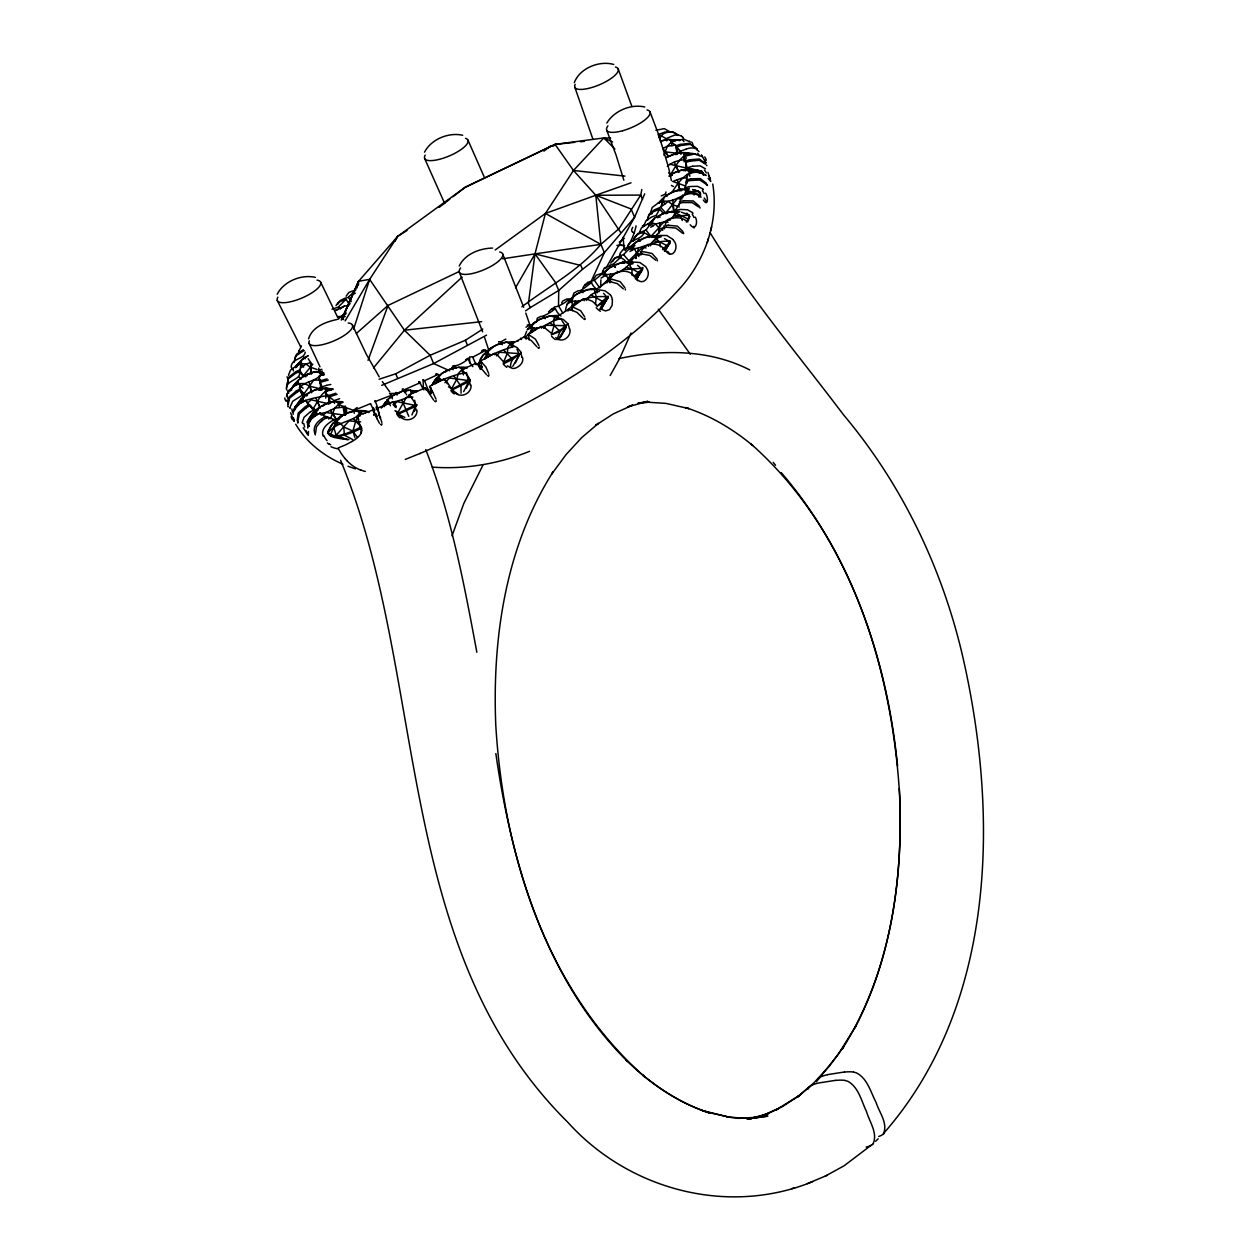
<?xml version="1.0" encoding="UTF-8"?>
<svg xmlns="http://www.w3.org/2000/svg" width="1260" height="1260" viewBox="0 0 1260 1260"><rect width="100%" height="100%" fill="white"/><g stroke="black" fill="none" stroke-linecap="round" stroke-linejoin="round"><path stroke-width="1.5" d="M307.33 423.99L309.236 426.337L307.188 422.037C313.094 408.587 328.12 399.546 342.799 401.893M647.845 219.917L648.553 215.665L653.216 211.885A32.902 28.933 22.1 0 1 654.192 211.381L659.705 209.066L663.532 213.633M650.585 212.641L652.207 207.443L657.877 203.269M689.267 216.389L686.401 222.012L688.433 220.201L689.141 215.334C677.88 215.365 665.406 217.649 658.885 227.871L658.822 233.195L659.846 222.941M293.17 414.335L293.186 413.784A10.426 6.599 -66.7 0 1 293.092 413.264L293.517 411.422M307.409 403.216L311.173 399.845L328.671 403.783L328.734 395.262C317.111 397.672 303.455 398.554 294.761 407.437L294.194 410.335M286.461 396.632L288.193 391.072L293.816 386.411A43.502 42.304 7.9 0 1 295.155 385.639L299.281 383.639A13.498 12.537 12.5 0 0 300.384 385.402L301.156 386.426A12.899 12.49 -35 0 0 301.691 386.977M465.57 359.73C475.146 353.666 460.12 366.849 453.868 365.683M558.495 305.834L558.747 290.43L555.235 282.13L534.996 253.874L545.423 213.444L573.473 170.462L603.823 137.939L610.627 138.033M572.623 297.517L572.607 299.344M665.044 250.803L669.895 242.613L669.8 240.629M471.067 385.072C471.807 393.529 460.877 398.554 454.86 392.647M294.683 359.856L296.62 354.139L303.282 349.697M557.676 317.284L557.739 315.599C546.021 315.126 534.256 320.308 527.2 329.773L531.326 327.6C542.462 330.766 550.352 319.536 560.873 318.969M416.981 410.146C417.627 418.792 406.287 422.919 400.585 416.981M632.977 241.306C633.985 233.368 646.049 229.1 649.42 237.541M344.011 439.267C339.444 438.039 324.529 437.881 328.954 429.282L329.474 430.51L328.498 430.526M319.315 372.188A13.797 12.679 16.8 0 0 318.827 370.125L318.796 368.109M704.923 174.982C699.552 170.116 683.77 171.943 687.031 179.849A65.331 61.504 11.8 0 1 690.889 178.81M703.19 174.935L701.663 171.25C690.889 167.548 678.305 168.809 669.28 176.022M289.879 391.325L293.202 386.253L298.006 383.575L298.415 380M302.258 422.399L304.07 417.265L309.55 412.477A43.864 39.154 -34.9 0 1 310.558 411.768M299.25 387.781C304.967 381.339 314.543 381.733 320.386 375.338L320.56 371.936L322.497 371.133M703.017 172.683L703.568 174.006L701.663 171.25L690.795 168.998L688.858 169.801L689.787 176.29M647.231 219.87L649.388 213.932L654.097 210.073A32.965 29.846 30.8 0 1 655.074 209.57L660.602 207.239L663.248 200.986A13.718 11.891 32.7 0 0 664.288 202.813L665.091 203.836M620.109 255.15L620.219 254.173M298.841 351.193L301.392 345.933M599.508 286.745L600.548 286.76L600.957 279.846M289.832 407.594L292.73 401.294L302.51 395.01A13.498 12.773 -39.2 0 0 303.581 396.774L304.211 397.546M357.115 287.831L357.226 286.76M358.375 285.043L358.612 281.264L397.672 236.392L465.145 187.283L555.062 144.38L603.823 137.939L612.565 141.97M572.654 296.856L573.851 293.123L577.6 291.013A41.737 26.318 54.7 0 1 578.592 290.808L581.569 290.194L591.57 282.492L584.955 284.492L582.86 287.989M296.62 392.459L289.517 398.207L288.005 405.421M602.469 272.743L602.674 271.089M479.209 365.983L478.611 363.069L479.209 365.983L486.502 374.598M308.322 426.62L308.59 424.762M624.062 248.441L623.086 237.368M627.275 248.047C628.157 238.534 641.734 240.865 644.395 232.029M369.274 411.799C352.879 407.09 333.223 416.162 327.994 432.841C334.073 439.346 345.634 433.534 352.753 431.015C355.966 422.887 355.241 414.178 365.101 413.012M286.303 388.726C286.099 379.685 302.558 379.654 299.077 371.731A65.331 60.464 7.6 0 0 295.454 373.322M634.237 240.014L634.426 238.644M637.513 265.293L642.537 269.561L636.631 279.121L642.868 267.435M698.89 197.19L700.324 193.489L697.221 190.717M328.702 434.495L328.183 431.55M291.202 366.88C291.485 358.171 303.912 359.714 305.282 352.186M684.18 161.894L684.085 158.524A13.498 12.773 -40.6 0 0 683.566 156.508L694.543 154.004L701.489 156.366M699.536 196.088L700.402 196.103L700.402 193.394L698.276 191.142M659.201 236.612C648.396 234.643 637.434 239.762 629.89 247.275L631.827 246.44L634.41 248.677L636.615 253.071L635.906 258.536L638.489 247.952C648.538 244.629 658.303 240.455 669.375 241.384L669.627 240.786M641.844 189.457L640.741 195.079L619.054 228.643L600.878 244.361L534.996 253.874L528.428 303.377L530.24 307.645L525.546 310.889M595.429 304.18L596.389 297.108L594.216 289.359L595.838 288.666C585.947 289.028 575.395 292.698 569.378 300.904M639.639 231.903L641.371 228.013L646.207 224.847A41.753 34.382 34.2 0 1 647.404 224.28M644.065 225.241L645.986 220.799L651.136 217.334A42.115 37.107 38.6 0 1 652.129 216.862L656.24 215.35L659.705 209.066M593.617 279.058L596.279 275.2L603.272 272.916L594.342 280.271L587.459 282.461L585.365 285.437M548.51 311.882L551.439 309.062A32.965 16.254 53.4 0 1 552.022 308.889C561.11 306.054 544.226 316.906 541.249 316.37A42.793 21.404 58.8 0 0 540.461 316.559L537.264 318.213L536.587 321.883M305.66 376.819A11.765 11.482 54.9 0 1 299.896 369.873L301.171 363.778L297.108 365.542A43.029 40.572 29.6 0 0 295.769 366.203L290.556 370.093L288.603 374.771A10.253 7.922 -45.3 0 0 288.493 375.307M689.567 217.098L686.905 213.066M408.728 390.222C400.207 390.505 392.915 395.278 386.647 400.397L393.151 395.215L397.703 393.214M307.928 425.297L308.196 420.478L313.063 412.666L319.457 407.216L328.34 402.901L334.561 401.782M419.769 453.584L420.257 453.38C515.529 412.461 612.281 364.345 682.243 285.768C705.805 258.064 718.798 220.358 712.735 184.054M662.02 204.53L664.225 196.97L671.753 192.197L680.92 189.299L689.299 188.858L686.338 189.977L680.92 189.299C672.446 191.835 664.02 195.457 658.681 202.939L662.744 200.828C676.21 203.679 685.755 189.331 699.583 191.788L700.544 194.04M360.832 433.141L361.856 428.132C352.17 432.542 341.917 437.456 331.018 436.212L330.498 434.983L335.9 421.864L338.688 417.643L346.909 413.012L352.249 411.815M660.634 141.781C657.043 132.536 673.06 128.851 678.274 135.387M662.76 249.133L667.784 244.613L669.375 241.384L664.445 238.628M350.5 300.163L350.375 301.502M414.272 411.532L415.359 406.555L414.713 400.27M522.506 357.399C525.577 367.007 504.047 375.559 512.552 359.415L503.716 349.949M346.154 296.21L348.925 292.383L356.013 289.753M565.425 311.252C566.039 302.274 573.363 294.415 581.852 292.068M610.738 263.167C615.069 255.15 621.904 255.827 626.755 262.789M665.957 191.977L665.453 194.087A13.86 12.994 4.8 0 0 666.493 195.883L666.981 196.481M685.566 190.921L685.424 189.709A13.466 12.002 26.5 0 0 685.015 187.992L686.779 181.471M634.473 238.392L637.717 233.604L646.018 229.997L651.231 223.02L647.435 224.343M625.37 289.973L625.275 288.886M816.37 1081.773L838.152 1054.573L856.044 1025.75L854.926 1027.861C893.183 954.718 903.483 870.077 899.293 788.539M561.645 302.967L562.905 300.888L565.929 299.502A42.115 23.152 50.2 0 1 566.653 299.376M329.679 403.704L329.395 396.743L337.097 394.301M337.853 304.18L339.901 300.793L344.452 298.415A63.85 47.644 47.7 0 1 348.059 297.502L354.643 291.202M308.574 338.893C312.102 326.923 325.82 321.836 336.955 319.52M574.292 82.672C579.647 68.182 599.303 60.291 613.699 64.449M430.794 389.23L431.959 391.97L430.353 389.072L431.235 391.167M612.628 261.529L615.006 257.859L623.527 254.567L630.898 247.18L627.26 248.173M336.026 305.597L337.932 302.699L342.232 300.557M328.608 403.798C332.782 397.877 320.45 391.104 329.726 390.411M707.317 242.503L708.403 238.581M710.498 230.958L711.632 226.926M277.184 294.257C283.815 281.264 301.345 274.144 315.378 277.357M424.526 152.177C431.156 139.183 448.67 132.064 462.703 135.261M459.223 265.986C464.972 253.937 479.855 248.33 492.55 248.078M330.372 418.635L334.845 408.177L339.208 403.594L342.657 402.538M353.556 329.332L369.637 279.373L397.672 236.392L406.996 230.501M585.002 319.237L585.002 318.245M295.281 408.665L294.761 407.437L298.573 403.106L299.092 404.334L294.241 409.61M650.522 245.826L651.452 242.944L655.909 238.361L661.153 236.785M320.26 389.907L320.827 387.23A13.576 12.584 11.1 0 0 320.197 382.315L328.246 380.111M514.096 346.531C503.795 349.335 493.384 353.304 484.376 359.132L489.053 349.146L497.212 344.5L506.095 342.137L514.363 342.074L510.473 343.429L506.095 342.137L504.268 342.909M368.046 360.313L388.033 305.455L458.561 271.814M556.983 339.743L559.976 331.522L565.976 326.907L566.622 324.812L561.283 329.395L551.392 334.688L554.132 325.505L553.471 320.512L554.857 316.685L557.739 315.599L549.344 316.071L546.572 317.363M634.142 276.318L642.773 268.364M452.009 535.846L463.759 503.606L482.785 465.476M551.596 309.535L554.699 306.873A32.902 16.978 59.1 0 1 555.313 306.716C558.747 307.566 574.528 296.494 566.638 299.344M466.231 388.253L470.185 380.3C464.877 367.558 454.214 372.96 476.154 363.274M524.286 337.507L526.617 331.317M699.962 196.686C693.724 190.433 679.14 194.638 680.305 201.442A65.315 59.062 29.6 0 1 683.991 200.655M297.061 366.676L295.675 367.558L296.462 365.526L300.541 363.4L302.022 359.557L308.038 355.745M684.841 193.835L686.338 189.977L699.899 194.875L700.402 196.103M488.785 375.827L488.896 374.724M357.572 285.343L358.454 283.846M605.761 268.537L634.599 217.271L644.679 193.835M650.286 225.477L654.476 218.264L662.823 213.664L671.596 211.475L679.802 211.57L675.628 212.971L672.588 217.255M319.615 389.875C323.284 384.678 314.417 375.055 323.521 374.882A41.926 38.84 -5.3 0 1 324.434 374.614M411.941 414.934L415.359 406.555L417.076 405.137M631.024 333.018L619.605 358.627L610.202 375.511M503.512 362.313L520.648 353.383L512.552 359.415L504.031 363.541L503.512 362.313L507.418 352.989L507.796 347.634L510.473 343.429L513.072 344.846M341.239 320.024L358.612 281.264L369.637 279.373L404.413 330.23L430.148 355.273L433.645 363.557L449.757 370.802M342.169 318.922L358.612 281.264L341.933 318.969M600.548 286.76L608.234 279.342L610.565 274.144C617.495 273.499 623.952 269.923 628.708 264.884L633.055 263.671M807.959 1089.16L809.14 1087.333A13.498 10.08 47.9 0 1 809.991 1086.514L811.503 1085.506M612.439 299.738L612.108 305.44L609.509 309.629L605.619 310.952L601.067 309.204L608.359 296.809M591.271 281.09L604.375 252.646L634.599 217.271L631.102 208.987L595.791 195.253L573.473 170.462L555.062 144.38L465.145 187.283L452.954 196.702M312.37 409.642C318.197 402.271 320.639 390.19 331.916 389.529C321.615 386.568 310.495 390.175 302.699 397.183M672.241 175.156L669.926 175.565C676.258 166.383 681.093 151.452 695.158 153.909L696.308 154.476M599.807 309.173L602.989 302.589L607.761 298.1L603.556 293.328M477.65 364.345L480.517 367.038L478.469 364.345C481.871 353.477 491.542 345.492 502.504 343.303M515.403 362.927L519.419 354.8L516.962 349.193M606.816 123.086C614.108 110.801 630.866 103.777 644.758 106.99M463.664 391.639L468.673 381.733L466.499 372.566C455.569 374.425 444.733 378.252 435.109 383.607M698.607 206.923L692.149 202.592L683.109 202.561A62.575 55.534 24.6 0 0 679.912 203.128L675.077 210.641A13.498 11.135 38.3 0 1 675.565 212.326L675.691 213.523M539.107 347.981L539.201 346.973M570.181 300.904L571.756 297.895L575.033 295.533M346.61 408.886L343.114 407.153L334.845 408.177L325.962 412.477L317.788 413.973L315.094 411.799L308.07 424.903L308.59 426.132M636.206 278.365L638.946 273.2M636.363 278.728L642.537 269.561M394.9 241.384L397.672 236.392M689.535 171.265L690.795 168.998M689.661 216.562L687.755 219.996L689.661 216.562L689.015 214.877L681.361 212.2M630.142 249.448L636.284 241.841L638.788 240.975M560.59 336.514L565.976 326.907L561.787 320.323M663.831 155.059L667.422 146.176L671.769 141.593L676.951 140.018L680.179 140.459L674.431 139.986M294.305 410.807C299.329 398.459 310.212 389.151 323.615 388.238M601.067 309.204L606.485 299.297M515.545 287.752L534.996 253.874L580.86 265.482L582.482 269.309L558.747 290.43L530.24 307.645M512.804 366.314L519.419 354.8M299.518 401.467L302.384 397.861L303.723 400.648M664.508 251.37L669.895 242.613L669.375 241.384M575.41 301.093L571.237 310.055L572.323 306.353L571.756 297.895M586.262 300.447C588.814 295.612 594.027 292.162 599.429 291.391M385.67 402.066L382.63 406.775M345.13 320.891L369.637 279.373M560.007 337.869L566.008 327.789M432.164 384.867C438.259 372.078 453.616 365.29 467.35 367.573L462.388 369.117L458.278 373.653L456.719 379.339L451.615 388.741L454.34 393.104M591.239 295.029L602.469 301.361L602.989 302.589L597.587 305.786L608.06 296.084M559.109 338.2L565.976 326.907M291.217 389.513C296.872 378.599 308.527 371.416 320.827 371.291M664.792 250.898L669.895 242.613M600.799 309.346L607.761 298.1M303.44 396.569L302.92 395.341L313.709 380.158L320.371 380M672.383 191.693C679.108 181.251 687.409 169.297 701.663 171.25M329.884 427.833L332.671 423.439L335.9 421.864L340.184 423.218L343.791 426.951L352.753 431.015L361.336 426.904L353.147 418.588C344.311 422.667 334.467 424.62 327.994 432.841M480.265 359.368L483.068 354.958L486.376 353.335L490.77 354.643M307.708 423.265L308.196 420.478M603.02 275.074C608.564 265.734 620.597 261.151 631.134 262.489M397.609 393.75L402.255 391.198L409.878 390.238L417.391 391.277L411.532 392.915C404.744 402.176 392.364 400.144 383.891 406.035L387.859 399.94L390.458 405.752M423.171 387.639L423.391 385.922M381.245 408.114L385.576 401.94M435.991 401.53L436.18 400.507M686.653 221.303C679.99 214.846 665.154 217.759 665.201 225.65A65 54.306 41 0 1 668.288 225.209M534.082 327.915L525.026 337.869M294.761 407.437L301.408 398.207M543.753 328.34L546.005 325.285L565.457 325.678M304.322 374.63L312.827 364.234M667.359 213.428L665.296 213.523L677.313 198.607L682.18 198.765M883.591 1133.433C887.985 1123.022 879.102 1112.202 876.047 1102.374C870.723 1092.231 867.636 1079.001 856.942 1073.111A13.498 9.875 44.2 0 0 855.115 1072.496L853.556 1072.15M873.227 1143.434C877.873 1132.913 869.353 1121.683 866.518 1111.572C861.462 1101.208 858.847 1087.711 848.232 1081.505A13.498 10.08 47.9 0 0 846.436 1080.86L844.893 1080.497M381.764 424.777L382 423.738M341.696 319.505L343.445 317.378M291.643 390.175L291.123 388.946L295.974 382.977M484.376 359.132L488.565 353.997M373.543 367.857L404.413 330.23L462.089 277.153M338.042 422.541L333.821 427.675L336.593 436.622L347.728 439.85M343.807 316.953L344.531 316.087M496.534 355.903L499.637 352.264L518.915 353.572M336.073 435.393L349.02 420.903L360.628 421.864M656.712 237.4A13.561 9.938 46.2 0 0 656.145 235.478L663.579 227.682M531.389 326.104L536.445 321.394M323.143 405.909L323.899 405.058M295.675 367.558L300.762 361.841M883.355 1133.716C996.723 1004.771 999.117 813.708 962.262 654.538C941.551 566.732 901.546 483.793 843.381 414.65C798.147 354.643 749.164 297.029 710.105 232.659M441.189 379.654L439.693 378.646L435.125 383.607L438.197 377.622L442.307 373.086L451.064 368.723L456.829 367.636M662.382 229.556L658.885 227.871L651.105 236.218L652.948 237.494M307.188 422.037L316.433 412.886M343.35 315.031L345.917 312.338M487.415 352.327L493.133 346.815M335.837 422.147L342.799 415.327M444.874 382.725L449.521 378.016L468.153 380.504L469.885 379.591M445.756 371.842L446.686 370.912M646.065 247.968L642.553 247.228L628.819 260.851L632.095 261.166M323.599 414.823L325.962 412.477L344.468 415.202L346.232 414.288M383.891 406.019L388.678 401.279M338.137 319.315L341.68 315.819L346.138 313.677M345.791 299.549L338.2 307.141L331.994 309.204M298.226 403.94L303.061 399.247M640.962 255.008C640.411 243.873 657.342 240.408 664.067 249.007M632.347 247.968L634.914 245.495M621.306 256.709L613.21 264.238L609.635 265.183M875.606 1141.308L878.22 1138.835M654.476 218.264L648.396 223.996L649.246 225.304M430.542 393.876L427.376 387.938M610.958 281.547L608.249 279.342L614.408 273.641M567.457 310.826C577.111 298.557 592.405 295.502 607.241 296.872M393.419 405.058L397.136 401.656L414.839 405.326L416.776 404.428M293.202 386.253L298.1 381.875M667.264 166.462C672.21 162.067 679.061 159.752 685.66 159.752M478.469 364.345L481.415 361.746M356.344 333.49L388.033 305.455M320.45 421.864L316.449 426.919L315.551 433.188M357.651 437.519L357.273 437.866A32.477 31.626 25.9 0 1 354.627 439.866L351.871 441.551M448.466 386.804L451.615 388.741L453.962 388.159L468.153 380.504M680.573 151.751L678.809 152.303M624.346 238.313L622.597 239.746A23.09 7.166 -22.9 0 1 621.054 240.928L620.991 240.975A4.946 1.543 -22.9 0 1 619.306 242.046M663.059 249.858L667.217 246.677L666.697 245.448L659.736 241.967L653.688 240.66M301.282 361.478L296.462 365.526L302.022 359.557L307.991 355.824M658.681 202.939L663.484 198.907M810.322 1086.262L797.785 1096.751L800.635 1094.641L776.428 1109.714L778.664 1108.721L764.143 1115.069L769.435 1113.115L753.574 1118.218L760.819 1116.265L747.747 1119.053M675.344 154.618L677.029 153.216L675.691 145.168M871.794 1144.789L844.058 1165.799L825.19 1176.178M689.535 167.958L683.361 170.683M608.234 279.342L604.973 272.034L603.682 272.538L610.171 267.325L613.084 266.364M543.942 151.121L549.99 146.302L553.865 145.814M623.338 288.855L617.29 283.61L610.013 281.642A65 40.556 49.6 0 0 607.32 281.579L596.137 289.438A13.608 7.355 54.9 0 1 596.705 291.296L597.067 292.856M652.963 220.405L648.396 223.996L651.436 222.548L655.468 224.044L658.87 227.871M439.22 207.317L449.899 199.064M634.442 277.027L639.072 273.814L638.568 272.585L631.874 268.837L626.11 267.246M291.123 388.946L292.225 388.096M582.482 269.309L604.375 252.646L600.878 244.361L595.791 195.253L631.039 182.81M298.714 404.57L298.336 404.87A13.34 12.852 -31.2 0 0 292.997 411.233M536.839 328.23L530.334 333.144L532.728 323.788L540.178 319.016L544.966 317.772M300.746 367.999L305.944 364.077L310.527 362.628L311.456 374.094L310.543 367.274L305.944 364.077L300.541 363.4M661.658 206.388L668.162 201.505L672.73 204.703L679.298 206.939M394.963 410.666L397.64 412.902L399.971 412.445L414.839 405.326M629.89 247.275L634.048 244.141M322.308 420.399L327.521 416.997L334.215 419.564A12.411 11.718 -64.7 0 0 336.672 422.777M603.682 272.538L607.572 269.687M495.212 249.984L545.423 213.444L595.791 195.253L640.741 195.079L642.553 199.348M355.84 408.508L353.446 410.366L345.933 407.61A13.529 12.821 -29.6 0 1 346.579 412.634M669.139 176.132L673.155 173.234L682.432 169.816L688.858 169.801L703.222 173.817L703.741 175.046M433.786 383.166L432.59 384.032L435.96 378.614L438.197 377.622L439.693 378.646M299.691 379.071L304.857 375.354L314.134 371.936L323.899 372.818M356.044 408.366L357.21 407.578M311.031 417.123L309.771 418.005L310.291 419.233L308.92 419.344M650.727 227.304L655.468 224.044L664.24 221.855L668.068 222.28M385.198 404.491L384.237 406.618L383.717 405.389L386.757 403.405M468.673 381.733L452.135 389.97L458.152 394.38M571.536 307.692L583.27 298.841L586.656 299.25A43.108 25.893 60.7 0 1 587.506 299.455L592.231 301.187L596.547 304.967M556.542 319.016A13.561 5.418 58.8 0 0 555.991 317.41L568.386 309.361M318.418 390.19L320.434 388.883L321.82 389.954M311.803 417.8L317.788 413.973M379.102 379.244L395.766 373.795L430.148 355.273L465.381 340.263L482.816 329.08M629.953 251.527L634.41 248.677L638.489 247.952M306.259 407.83L299.36 413.878L297.801 421.265M353.887 294.021L355.336 293.139M310.59 411.815L314.779 409.453A13.514 12.647 -49.5 0 0 315.787 411.185M338.814 418.856L334.814 421.659M601.052 278.113L606.721 274.664L610.565 274.144M415.359 406.555L398.16 414.13L397.64 412.902L406.24 397.64L412.949 397.042M530.948 327.19A13.907 4.93 60.1 0 1 529.846 324.954L525.987 327.222M543.564 327.269L540.981 326.529L527.971 334.609A65.268 25.011 60.8 0 1 530.082 335.57L535.437 339.176L538.886 345.508M334.215 419.564C328.45 422.919 320.654 428.227 323.017 435.991M326.828 417.863L319.93 413.028L316.102 415.453A42.683 41.139 -79.4 0 0 314.842 416.32M325.836 416.225C319.851 419.517 312.275 425.014 314.638 432.873M410.335 389.97L411.532 392.915M549.738 322.891L554.132 325.505L559.976 331.522L553.644 333.9M340.452 308.385L344.311 306.164L348.988 305.329M640.033 240.534L645.183 237.573L653.326 236.124L659.736 241.967L660.476 246.818M505.858 339.066L500.929 341.87L498.96 341.712M296.21 391.088L288.981 397.152L287.768 404.57M567.047 304.038L572.056 301.203L578.765 300.982M511.717 347.209L511.371 346.154A13.529 3.638 61.8 0 0 510.741 344.531L524.302 336.767M353.147 418.588L357.352 416.225L361.242 430.054M486.549 335.16L433.645 363.557L381.685 385.371M616.124 265.01C620.928 261.938 627.165 262.08 632.615 263.009M683.833 152.365L683.802 154.13L690.511 153.893C682.274 151.421 673.88 153.547 666.509 157.469L675.691 153.531L682.211 152.602M308.7 404.728L305.77 400.381L301.675 402.617A43.108 42.068 -30.9 0 0 300.337 403.436M521.829 306.857C548.431 286.508 579.143 270.459 600.878 244.361L545.423 213.444M469.586 363.006L469.681 356.926L473.587 356.753L485.762 350.264L483.982 349.965A41.926 12.049 57.7 0 0 483.588 349.996M332.782 389.025L325.238 388.001L325.883 391.167M583.663 291.532L587.506 289.579L594.216 289.359M295.486 373.385L288.272 378.85L287.028 385.544M299.754 389.23L300.258 388.978A13.088 12.285 9 0 0 303.424 393.041M300.148 390.6L300.652 390.364A13.073 12.254 -49.3 0 0 303.786 394.254M344.311 306.164L335.412 310.433L337.916 309.55M661.201 195.93L665.453 194.087M423.297 379.78L424.557 380.725L438.165 374.393L436.149 373.574L435.661 374.85M429.502 386.379L444.119 378.898L445.567 380.284M425.266 387.875L409.216 394.789L410.051 396.743M302.384 351.524L295.47 356.281L294.163 362.36M812.653 1181.644C728.107 1216.168 628.898 1190.086 567.882 1122.345C390.458 946.37 429.565 676.258 340.609 460.278M827.426 1175.186L807.376 1183.612M671.564 212.42L676.006 211.018M404.428 389.702L420.383 382.615L419.139 381.638M658.366 134.426L664.288 132.347M299.849 369.889L299.329 370.109A65.268 61.425 12 0 0 295.722 371.716L288.524 377.323L287.17 384.599M318.118 409.185L315.898 410.114L318.418 409.894M345.697 406.224C342.61 407.374 334.971 402.775 342.011 402.098M391.025 395.451L374.74 401.704M394.427 405.153L393.277 401.625L377.181 408.256L381.859 422.431M354.029 411.422L355.761 410.697L363.447 413.973M405.279 459.396L420.257 453.38M376.882 416.477L372.913 409.957L365.353 412.918M677.061 147.656L677.408 146.853A65.52 61.267 -39.1 0 1 681.14 145.435L690.385 144.349L696.166 148.349M328.309 395.671L335.837 393.262M529.594 451.285C498.991 463.837 465.255 469.539 432.259 467.129M329.395 396.743L333.947 400.648L338.515 399.058A42.478 41.407 -47.8 0 1 339.664 398.664M313.945 411.5L316.134 410.65M379.622 417.722L380.599 417.359M663.248 200.986L659.185 202.639A42.793 37.989 21.4 0 0 657.846 203.207M655.861 130.284L664.272 128.63L669.69 131.638M338.909 447.599L344.736 445.237A73.93 71.962 27.4 0 0 351.839 441.473M676.872 147.058L680.305 151.137L684.731 149.656A43.108 39.501 -27.3 0 1 686.212 149.2M320.182 382.315L321.993 386.836L326.45 385.418M368.77 412.492L363.998 410.681L360.045 412.051L357.257 416.272L360.423 415.737M686.432 167.454A13.088 12.175 8.8 0 0 685.802 162.54L686.353 162.351M319.788 380.93L327.049 378.898M685.96 160.981L683.582 156.508M791.863 1188.621L794.918 1187.644M680.132 144.443L689.377 143.325L695.615 147.609M458.75 367.274L462.388 369.117M675.817 140.49L671.297 142.065L676.337 145.766A65.425 62.212 -41.7 0 1 680.116 144.396M318.685 370.156L321.867 369.306M687.424 154.271L689.173 153.767L685.613 152.838M747.605 1119.305L767.907 1113.698L762.647 1115.604L782.255 1106.658L799.895 1095.255L796.997 1097.287L813.724 1083.033L829.316 1066.117L843.649 1046.666L842.373 1048.793C889.717 974.09 903.2 883.087 899.687 796.052C892.096 667.375 849.996 531.657 750.944 443.898L752.787 445.536C732.784 429.03 710.167 415.375 685.346 407.531L688.747 408.587L665.894 403.373L643.687 401.971L649.309 402.192L638.426 403.326M690.181 161.17L699.316 160.24L705.6 164.209M689.771 159.799L699.221 158.996L705.411 163.485M684.904 187.756L689.299 186.748M651.625 237.447L652.963 236.329L650.018 235.4L646.018 229.997M320.386 375.338L323.82 374.519M300.935 392.742L302.92 395.341L307.55 395.12M654.869 236.155L657.121 236.407L652.963 236.329M827.6 1074.607L844.42 1071.992M668.682 139.498L676.951 140.018L670.43 140.506L669.076 139.419L660.901 140.915L667.123 139.781M336.105 401.499L339.208 403.594M618.376 245.857L619.306 245.668M690.637 180.495L699.773 180.038L706.198 184.18M690.905 178.873L700.308 178.573L706.372 183.298M692.748 166.257L700.166 165.847L705.505 168.856M695.315 170.667L702.182 172.478M666.713 131.702L672.887 131.828L677.722 135.466M637.765 403.326L647.845 401.31L627.527 406.933L632.788 405.027L613.179 413.973L595.555 425.376L598.453 423.344L581.726 437.598L566.134 454.513L551.785 473.965L553.077 471.838C505.717 546.541 492.251 637.528 495.747 724.579C503.354 853.256 545.438 988.974 644.506 1076.733L642.647 1075.095C662.65 1091.601 685.283 1105.256 710.105 1113.084L706.702 1112.029L729.556 1117.242L751.763 1118.644L746.14 1118.439L767.891 1116.155L752.645 1118.313M674.998 210.404L679.581 209.632A43.108 35.642 25 0 1 680.731 209.459L687.503 209.774L692.401 212.546A10.505 10.285 54.2 0 1 693 213.334M337.617 316.543L345.193 316.559M623.117 262.773L627.307 262.033L631.874 268.837L632.158 275.53M307.251 375.637L303.077 376.11M667.217 212.578L670.068 212.105L662.823 213.664L657.043 217.255L660.224 217.019M418.887 381.559L419.233 383.591M590.861 289.469L595.822 288.666M684.007 200.734L693.268 200.954L699.142 205.978M618.88 358.643C662.351 349.193 709.364 349.24 749.763 369.936M502.677 258.788L534.996 253.874M342.358 319.41L343.334 319.268M330.813 384.489L327.962 385.04A42.021 40.257 -20.7 0 0 326.45 385.387M753.842 1117.966L759.969 1117.147L737.51 1118.297L740.691 1118.313L727.099 1116.99L729.54 1117.242L702.198 1110.501L705.568 1111.651C675.313 1100.972 648.632 1082.056 625.795 1059.802L627.496 1061.471C545.706 979.996 511.812 864.911 495.841 753.543M656.098 235.478L666.886 235.525L673.045 239.463M674.037 145.373L667.422 146.176L662.981 148.334L668.273 156.24L665.595 151.924L677.029 153.216M508.284 342.783L514.348 342.09M694.591 190.386L696.402 191.473M357.903 411.374L363.998 410.681M404.413 330.23L481.635 321.647M676.337 190.748L681.943 190.528M555.062 144.38L574.639 142.349M580.513 141.75L584.419 141.34M666.682 227.288L675.754 228.029L682.51 233.147M623.511 269.593L642.017 268.333M668.304 225.272L677.297 226.107L682.873 231.446M527.231 324.986L529.751 324.938M835.789 1080.308L818.968 1082.923A50.731 37.91 47.9 0 0 811.424 1085.411M460.892 368.093L467.334 367.573M422.998 379.701L423.36 385.497M337.853 402.507L342.752 402.145M635.89 277.688C642.395 287.926 652.223 276.066 646.601 268.223A11.214 11.198 -60.2 0 0 645.75 266.679L639.844 262.505L629.779 261.859L638.08 254.158L638.773 256.552M410.713 391.577L417.375 391.277M694.024 153.956L695.158 153.909L685.723 152.618M325.206 389.765L331.916 389.529M389.466 393.529L399.2 393.293M687.015 177.912L682.006 178.022L672.73 181.44L685.22 185.881M483.556 349.933L481.966 350.422L481.415 352.123M298.006 383.575L304.432 383.575L309.897 386.237L320.434 388.883L320.954 390.112M642.017 254L649.703 255.386L655.83 260.253M688.779 171.502L695.536 171.581M320.481 373.637L323.851 373.669M622.739 245.275L623.558 245.306M596.137 289.438L604.989 290.776L610.407 294.808M675.801 212.31L670.084 212.089L671.596 211.475L675.628 212.971L687.913 218.972L688.433 220.201M685.582 191.898L692.275 192.307L694.071 195.001M488.36 376.063L487.447 375.575M538.634 348.185L537.878 347.744M677.785 171.518L678.841 171.612M309.503 373.653L310.543 373.732M584.64 319.505L583.758 319.032M612.612 279.436L620.125 281.657L624.85 287.595M573.473 170.462L624.96 176.116M552.101 316.37L557.865 317.835M624.33 262.631L622.361 261.45M674.1 215.114L680.542 215.964L682.259 220.453M480.217 366.329L482.344 366.959M435.456 401.688L434.59 401.137M555.959 317.189L563.299 319.473L568.055 323.883M669.769 164.209L685.409 167.816M381.292 424.919L380.394 424.337M692.591 189.551L695.882 190.244M570.859 309.834L576.97 312.385L582.845 318.134M336.593 436.622L348.925 439.567M334.168 435.503L341.696 437.44M325.238 388.001L328.797 388.93M692.732 189.835L699.583 191.788M328.514 434.07L342.673 438.291M310.543 367.274L317.095 369.511M510.694 344.327L517.088 347.602L521.073 352.264M348.012 466.231L355.367 468.877M510.599 367.684L507.339 365.809M361.053 470.374L355.651 467.696A63.961 38.194 81.2 0 1 346.799 460.593M544.446 327.6L552.116 333.853A10.253 1.733 50.1 0 0 552.368 334.404M472.658 357.131L476.138 364.723M526.365 337.538L531.452 340.704L536.87 346.752M672.163 175.297L669.659 173.77M342.862 464.216C323.678 455.931 306.416 442.323 295.675 424.226M377.071 416.603L375.858 413.579M660.256 135.293L666.193 138.631L670.304 136.836A42.698 37.091 -49.9 0 1 671.69 136.253A30.587 27.09 -53.2 0 1 673.486 135.639M319.41 388.19L320.497 388.789M404.87 417.454L398.16 414.13L402.318 417.548M403.373 388.915L402.365 388.993L402.649 391.198M665.28 250.205C671.848 260.71 679.707 247.858 673.99 240.943A11.23 10.899 50.7 0 0 672.903 239.557M671.391 175.802L669.596 174.652M352.674 439.535L344.405 435.22L343.791 426.951M349.682 303.581L348.343 302.652M681.518 136.285L682.999 137.324M496.487 354.391L493.542 353.824L480.123 361.226M330.703 444.843L329.049 443.803M696.575 149.625L698.103 150.712A10.426 8.599 57.9 0 1 698.497 151.184L698.969 151.546M630.488 262.726L623.527 254.567M666.193 213.507L660.602 207.239M497.196 354.832L504.394 362.786M636.631 253.071L639.655 255.087M431.44 390.742L432.684 392.159M314.779 409.453L309.771 405.815A65.425 61.614 -40.1 0 0 306.243 407.783M481.603 362.297L485.887 366.975L488.659 373.385M555.707 337.585C561.771 343.917 571.851 336.877 569.772 328.813M670.43 140.506L671.769 141.593M689.031 141.435L684.149 139.34L676.998 140.159A43.864 43.06 -53 0 0 675.817 140.474M702.56 188.779L697.583 186.338L690.795 186.48A43.029 37.973 11.3 0 0 689.283 186.701M599.76 287.957L594.342 280.271M390.82 393.829L392.191 396.301M707.332 185.488L706.419 184.432M690.181 224.768C695.615 231.982 698.339 221.382 695.205 217.13M603.823 137.939L614.912 149.042M294.178 421.297L290.556 412.823M634.678 276.46C627.527 267.325 613.525 271.42 610.06 279.295A64.78 41.533 53.1 0 1 612.644 279.5M346.815 460.546L345.209 458.782M703.301 200.056C708.545 207.727 708.151 196.276 705.584 193.079M703.379 189.646L702.985 189.205A10.253 9.859 61.1 0 0 702.529 188.811M409.216 394.789L410.54 396.301M356.769 421.675L361.336 426.904M303.046 366.597L302.243 365.573A13.466 11.97 28.1 0 1 301.329 363.998M410.902 396.743L415.973 404.744M446.749 381.591L451.332 388.678M433.692 400.176L426.321 389.183M352.753 431.015L356.989 436.795M453.899 375.827L460.971 386.237L461.081 393.136M305.093 358.785L304.636 358.171A13.261 12.254 13.9 0 1 303.565 356.375M773.231 462.388L775.53 465.302M781.184 472.531C851.429 554.179 887.213 659.988 897.577 766.017M708.136 178.4L710.798 181.471L707.962 172.368M657.767 217.775L657.295 217.145A13.828 12.443 24.6 0 1 656.208 215.365M321.237 415.076L321.064 414.871A13.514 12.679 -51.7 0 1 319.961 412.997M396.097 407.641L394.711 405.137M379.449 423.265L374.362 413.611M615.006 267.136L614.25 266.08A13.687 10.71 42.7 0 1 613.226 264.238M706.577 165.485L706.561 165.265A6.631 0.992 46.6 0 1 706.797 165.501M430.447 387.293L435.991 399.089M690.26 354.217L658.318 309.251M562.795 313.126L558.841 306.337M389.718 391.876L382.331 381.607M640.08 241.337L639.623 240.691A13.813 11.545 37 0 1 638.537 238.896M328.829 419.108L327.521 416.997M330.404 410.319L337.113 420.903M452.025 389.671L451.663 389.183A10.426 4.93 53.6 0 1 451.19 388.726M632.662 250.11L631.922 249.039A13.702 9.497 48.9 0 1 630.866 247.18M696.37 148.444L697.048 149.483M686.385 158.256L683.802 154.13M595.791 195.253L620.676 232.486M308.164 358.738L311.897 364.203M583.018 292.714L582.577 292.052A13.718 9.356 49.2 0 1 581.6 290.194M701.473 154.838L706.041 163.123L704.923 161.264M521.467 339.554L520.679 338.263M396.238 406.334L395.451 405.058M704.529 159.941L705.348 161.39M545.186 318.748L544.777 318.071A13.718 7.749 54.1 0 1 543.816 316.197M379.228 376.866L366.471 354.58L352.454 325.111M333.05 413.91L336.593 419.674M341.775 316.465L343.634 319.583M502.409 344.673L501.889 343.76A13.765 6.143 57.6 0 1 500.96 341.87M300.746 346.941L277.279 300.526M287.926 402.538L286.933 400.034M707.049 184.432L707.49 185.393M315.331 434.905L315.094 434.353A5.67 3.087 73.9 0 1 314.779 433.802L314.764 433.361M397.309 412.808L396.506 411.106M337.964 317.914L320.623 282.161M401.688 399.641L408.76 416.304M405.752 392.537L405.295 391.608M319.977 366.723L309.109 343.46M302.51 395.01L300.652 390.364M657.058 259.103L652.034 253.496L644.222 251.858A63.788 47.801 48.3 0 0 640.269 251.921M444.717 203.569L424.62 158.445M699.773 207.144L700.119 208.073M426.163 390.049L425.108 387.702M674.368 162.256L678.856 172.384L676.163 166.226M484.076 176.668L467.964 140.081M315.756 397.892L320.245 408.019L317.567 401.861M373.637 414.587L373.732 415.327M357.289 415.989L358.722 419.407M672.745 200.056L674.179 212.735M481.084 366.44L481.603 367.668M465.381 340.263L467.255 344.72M395.766 373.795L397.593 378.157M297.817 422.872L297.517 421.974M502.661 253.906L523.703 307.251M459.333 272.255L482.612 331.837M397.01 395.105L396.018 392.364M424.557 380.725L427.329 387.828M394.081 403.594L393.277 401.625M392.38 398.806L391.907 397.609M374.047 412.823L372.913 409.957M618.172 68.875L631.859 106.344M574.828 87.239L592.783 138.805M650.018 111.825L659.169 136.033L668.446 167.123M606.674 130.174L615.998 154.854L623.858 180.212M568.039 309.314L568.575 310.748M462.64 372.062L463.522 374.897M683.424 232.643L683.676 233.683M606.454 281.484L606.942 282.917M540.981 326.529L541.548 328.246M303.235 427.801L308.259 435.377L308.511 431.487M425.754 449.584C451.127 514.773 464.09 583.726 476.847 652.239M686.999 174.321L687.047 174.447A13.592 12.883 -8.5 0 1 687.472 176.038M370.566 403.625L353.524 410.571A12.364 7.387 81.2 0 1 354.28 413.296M584.624 316.795L580.687 310.763L574.135 307.629A62.575 31.941 57.3 0 0 572.056 307.298M333.947 400.648L334.026 400.885A13.765 13.088 -24.6 0 1 334.498 402.853L334.561 403.342M525.798 313.079L529.767 324.639M682.526 195.143L682.605 195.379A13.561 12.569 13.2 0 1 683.046 197.111M484.659 337.696L488.502 349.319M287.327 386.788L287.327 386.82A6.237 1.969 -87.9 0 1 287.091 386.505M353.272 432.243L354.895 437.661M678.195 184.102L679.943 190.622L677.376 179.739M309.897 386.237L311.645 392.758L309.078 381.859M287.926 398.695L287.658 397.688M685.818 162.54L686.794 167.863L691.236 166.603A43.517 39.391 -6.7 0 1 692.732 166.21M300.258 388.978L299.281 383.639M288.225 406.697L288.257 406.933A6.016 1.055 88 0 1 288.052 406.602M294.052 420.273L294.273 421.297M294.131 420.588L293.517 417.91M287.296 396.317L286.76 394.002M668.635 167.863L671.391 180.637M656.649 237.4L656.838 238.549M378.551 414.115L378.913 415.579A8.017 1.071 -84 0 1 378.929 415.438M297.202 420.635L298.195 413.107L305.219 406.728A65.52 62.748 -42.9 0 1 308.668 404.665M343.114 407.153L344.468 415.202M452.183 368.849L452.041 367.92M319.221 372.188L319.331 372.991M666.729 140.915L666.682 140.632A13.514 12.616 -52.1 0 0 666.13 138.663M672.745 204.703L673.659 211.507M319.505 378.677L319.599 379.669M322.623 389.576L322.513 388.836A13.828 13.057 -2 0 0 321.993 386.836M297.959 422.746L297.832 421.596M687.424 170.824L687.298 169.848A13.498 12.553 10 0 0 686.81 167.863M680.951 154.397L680.825 153.137A13.34 12.647 -14 0 0 680.321 151.137M624.645 245.59A6.001 1.685 5 0 1 623.747 245.59M621.92 245.605A8.111 5.292 -4.1 0 1 622.708 245.59M621.227 245.133A10.001 8.048 -5.1 0 1 621.81 245.07M619.148 245.306A14.915 8.93 -5.6 0 1 620.944 244.991M616.912 245.432A17.026 3.796 -10 0 1 617.495 245.291M844.468 1072.102A49.423 36.162 44.2 0 1 853.54 1072.008M883.858 1133.748A29.405 21.53 44.2 0 1 878.692 1136.488M817.834 1078.938A13.498 9.875 44.2 0 1 818.685 1078.15L820.165 1077.158A50.731 37.138 44.2 0 1 827.631 1074.701M835.837 1080.434A49.423 36.918 47.9 0 1 844.877 1080.356M873.495 1143.749A29.405 21.971 47.9 0 1 866.171 1147.104M624.204 248.393A252.646 78.498 -22.9 0 1 624.047 249.842M636.064 225.792A275.011 85.444 -22.9 0 1 625.196 250.677M365.305 471.445A50.888 30.634 79.3 0 1 361.069 470.027M345.13 458.593A43.895 26.208 81.2 0 1 338.089 447.914M338.357 448.859A83.428 35.201 72.3 0 1 330.97 446.686M339.161 406.602A13.466 13.025 -36.8 0 0 339.034 405.767A13.986 12.805 -66.6 0 0 338.389 403.594M316.339 411.673A12.127 11.025 -4.9 0 1 315.898 411.122M313.283 417.469A30.587 29.326 -76.1 0 1 314.811 416.257M307.881 424.541A13.309 12.631 -71.5 0 1 312.984 417.58M307.771 428.069A10.222 5.449 -75.7 0 1 307.786 426.841M307.661 434.259A11.781 4.473 -80.2 0 1 306.369 430.857M304.7 427.061A11.734 7.072 75.3 0 1 303.849 423.628M302.605 423.58A10.206 8.851 73.4 0 1 302.573 422.431M316.89 410.902A11.812 11.482 -24.6 0 1 309.393 404.381M316.843 411.28A11.781 10.71 -65.9 0 1 310.59 405.373M305.77 400.381A13.34 12.663 -11.6 0 0 306.857 402.145L308.007 403.499A11.718 11.025 -75.5 0 0 308.275 404.05M329.6 389.986A28.256 27.263 -35.9 0 1 333.113 389.104M298.589 404.397A30.791 29.862 -31.1 0 1 300.242 403.263M292.572 419.879A12.191 6.001 -73.6 0 1 291.17 416.587M292.446 411.973A12.143 5.702 77.9 0 1 291.832 408.98M290.068 408.587A10.442 8.694 74.6 0 1 290.068 407.626M325.694 398.113A11.86 11.198 34.7 0 0 325.82 395.482L325.663 393.955A13.939 13.167 -45.1 0 0 325.159 391.939M296.588 392.38A65.599 61.819 -18 0 1 300.116 390.537M296.179 391.025A65.599 62.858 -17 0 1 299.723 389.183M306.763 395.971A11.686 10.962 -47.4 0 1 303.802 394.238M306.605 395.231A11.592 11.23 5.4 0 1 303.345 393.12M286.083 401.279A12.096 7.151 -67.1 0 1 284.76 398.002M288.697 393.293A12.002 4.363 80.3 0 1 288.257 390.458M286.666 389.939A10.316 7.497 76.3 0 1 286.682 388.836M300.384 378.961A13.135 12.254 2.8 0 1 299.187 377.134M303.046 388.159A11.749 11.403 -49.8 0 1 302.085 387.434M318.906 376.173A13.907 13.214 -17.7 0 1 319.441 378.173M300.919 379.26A12.726 10.994 20.5 0 1 300.589 378.85M304.164 376.567A11.765 11.151 -21.3 0 1 299.786 371.432M288.257 379.481A12.08 8.221 -57.5 0 1 287.091 376.756M293.391 370.912A11.891 2.992 82.5 0 1 293.202 369.085M291.485 367.904A10.175 6.662 76.6 0 1 291.517 367.007M303.691 367.054A11.923 11.513 -0.6 0 1 303.156 366.502M302.353 351.461A65.315 57.818 23.9 0 1 304.29 350.642M298.699 352.075A10.505 8.332 -33.4 0 1 298.651 351.241M344.61 314.701A11.151 6.883 50.1 0 1 343.807 314.134M343.555 315.094A11.639 7.292 49.9 0 1 342.94 314.638M340.294 309.094A13.639 10.096 43.7 0 1 338.924 306.936M342.263 300.62A63.772 46.604 43.8 0 1 345.839 299.644M351.193 301.565A11.734 7.308 52.6 0 1 348.611 297.36M349.933 303.943A11.734 8.93 34.5 0 1 346.248 299.455M638.033 254.048A63.772 46.746 44.5 0 1 641.97 253.858M657.31 260.269A3.575 2.441 68.2 0 1 657.468 260.883M689.441 141.183A10.206 7.655 11.3 0 1 690.354 142.144M691.693 141.986A11.734 7.623 20.2 0 1 693.063 145.215M682.92 140.238A11.781 2.945 52.7 0 1 684.007 141.64M682.81 137.734A10.222 6.646 55.5 0 1 683.613 138.49M673.722 135.371A13.309 12.002 85.7 0 1 681.581 136.143M671.218 142.096A13.246 12.395 -53.5 0 1 671.879 145.688M696.906 148.932A6.41 1.811 43.5 0 1 697.095 149.247M676.872 147.719A11.765 11.135 -11.3 0 1 677.092 154.35M675.707 146.018A11.781 11.277 -67.3 0 1 676.226 154.523M701.788 156.177A10.442 7.166 18.5 0 1 702.481 156.838M704.702 156.901A12.143 6.82 25.8 0 1 706.277 160.335M697.678 153.295A12.191 4.678 54.2 0 1 699.347 155.594M688.527 148.349A13.34 12.883 -76.1 0 1 696.827 149.058M686.164 148.979A30.791 29.043 -30.8 0 1 688.102 148.538M686.338 162.288A65.599 61.882 -17.9 0 1 690.165 161.107M685.944 160.918A65.599 62.921 -17.2 0 1 689.755 159.737M669.06 173.266A13.576 12.616 13.4 0 1 668.572 172.825M685.03 170.793A11.686 11.293 -43.2 0 0 686.18 166.257A13.073 12.348 -48.5 0 0 685.424 161.154M686.385 167.454A11.592 10.789 6.7 0 1 685.597 170.746M705.38 174.715A10.316 6.316 26.5 0 1 706.261 175.534M708.545 175.738A12.002 5.638 31.6 0 1 710.419 179.156M704.403 170.084A12.096 6.662 55.8 0 1 706.309 172.919M673.486 186.496A10.348 8.678 -6 0 1 671.423 185.393M686.763 181.409A65.268 60.386 7.7 0 1 690.622 180.432M685.849 181.739A11.765 10.411 27.5 0 1 686.448 183.456M686.495 188.323A11.765 10.411 27.5 0 1 686.306 188.984M686.212 188.921A11.765 11.434 0.2 0 1 685.818 189.724M686.243 180.101A11.765 11.434 0.2 0 1 687.047 183.125M651.782 213.995A14.742 9.308 -63.1 0 1 651.766 212.184M700.324 196.481A10.175 5.402 32.1 0 1 701.096 197.159M704.198 197.993A11.875 4.394 35.9 0 1 706.23 201.49M702.324 190.606A12.08 8.174 56.9 0 1 704.167 193.552M679.455 201.679A11.734 11.119 26.4 0 1 680.022 203.443M678.652 204.073A11.718 9.639 38 0 1 679.03 205.207M643.624 226.028A11.812 8.363 71.4 0 1 643.734 225.083M642.458 226.58A13.97 7.749 79 0 1 642.521 225.65M687.062 221.083A10.19 4.079 37.8 0 1 687.85 221.823M693.819 226.327A11.907 2.677 40.4 0 1 694.055 228.013M692.181 214.216A12.285 9.356 58.6 0 1 693.929 217.476M669.596 218.626A13.639 11.923 31.3 0 1 670.068 220.264M653.011 226.06A12.427 11.041 23.3 0 1 651.121 223.052M663.563 227.635A64.78 53.03 36.5 0 1 666.666 227.225M662.035 227.934A11.749 8.552 46.1 0 1 662.807 230.155M663.799 225.918A11.749 10.505 41.5 0 1 664.54 228.863M626.771 248.535A12.616 6.568 77.2 0 1 626.834 247.684M619.983 254.095A9.781 7.56 29.7 0 1 621.904 251.134M622.346 250.189A29.563 22.176 51.2 0 1 626.96 247.606M648.034 244.377A14.191 11.592 39.4 0 1 648.553 246.346M667.611 251.386A11.198 1.213 43.4 0 1 669.611 253.717M664.303 132.41A32.65 30.476 -61.8 0 1 665.39 132.095A25.389 23.909 -66.9 0 1 666.729 131.812M658.318 134.962A11.954 10.442 -78.1 0 1 659.027 137.923M346.626 412.634A11.529 10.931 -28.8 0 1 346.484 413.926M344.893 415.138A11.387 10.426 -77.5 0 0 345.224 411.973A13.765 12.206 -76.4 0 0 344.279 406.807M320.607 422.084A25.389 22.381 -53.9 0 1 321.52 421.328M321.442 421.187A32.65 29.767 -56.8 0 1 322.355 420.478M374.834 410.335A11.529 0.851 60.6 0 1 373.291 407.673M372.913 408.571A13.529 2.268 63.6 0 1 370.598 403.767M374.929 400.57A11.986 2.347 71.2 0 1 379.181 415.375M376.11 406.948A11.812 1.071 78.2 0 1 376.582 409.642M377.37 418.997A25.389 1.055 64.1 0 1 377.071 418.32M604.658 275.294A13.86 8.694 52 0 1 603.319 272.916M605.635 275.924A13.088 9.702 49.7 0 1 605.036 275.089M617.179 271.246A13.387 7.938 58.8 0 1 617.636 272.57M629.701 261.859A13.639 8.993 50.3 0 1 630.268 263.75M629.591 264.474A11.907 9.135 38.9 0 1 629.748 265.104M615.463 267.466A13.466 7.859 47.6 0 1 615.148 267.057M602.768 273.782A12.742 4.867 80.6 0 1 602.8 273.089M603.146 271.341A9.781 6.646 60 0 1 604.375 268.096M605.178 267.671A29.579 21.483 41.1 0 1 610.06 266.033M637.702 280.681A11.23 1.669 47.2 0 1 635.26 278.397M609.273 279.279A13.199 9.907 46 0 1 610.029 282.823M597.319 289.705A11.466 8.615 44.6 0 1 591.46 282.492M570.953 301.345A13.876 6.914 56.4 0 1 569.678 298.935M572.056 301.912A13.167 8.048 55.1 0 1 571.52 301.061M583.474 298.872A12.285 5.465 53.1 0 1 584.262 300.715M572.953 297.943A12.285 3.859 79.6 0 1 572.969 297.313M610.312 294.903A10.19 9.592 68.9 0 1 610.848 295.722L611.068 295.816A11.907 11.749 82.1 0 1 612.344 299.754M600.39 311.236A12.285 6.835 55.8 0 1 596.169 307.724M597.334 306.526A10.505 1.118 47.7 0 1 596.169 305.251M560.984 316.055A11.718 7.481 50.8 0 1 555.329 308.543M571.788 307.692A11.718 7.466 52 0 1 572.481 310.669M568.449 309.519A65.315 32.177 54 0 1 570.922 310.007M555.172 319.441A11.907 6.473 51.2 0 1 555.44 320.182M531.972 327.868A13.073 6.741 58.8 0 1 531.594 327.206M567.882 324.009A10.175 8.836 70.4 0 1 568.355 324.844M568.26 325.096A11.891 11.245 76.1 0 1 569.331 328.86M555.313 339.554A12.08 7.922 56.7 0 1 551.565 336.121M543.58 327.348A43.029 20.128 63.7 0 1 544.462 327.679M528.05 334.546A11.765 6.158 56 0 1 529.106 339.916M518.096 341.239A11.671 6.111 55 0 1 517.498 340.594M525.01 337.113A11.718 3.024 51.5 0 1 526.144 339.176M524.38 336.94A65.331 23.924 57.8 0 1 526.444 337.727M486.974 352.564A13.939 3.04 63 0 1 485.951 350.343M487.841 353.036A13.088 5.213 61.9 0 1 487.62 352.595M494.298 353.288A13.498 5.308 59.3 0 1 494.849 354.832M498.598 341.822A42.021 15.719 61.6 0 1 498.991 341.807M520.774 352.454A10.316 8.253 72.2 0 1 521.262 353.477M520.915 353.619A12.002 10.757 75.7 0 1 521.813 357.43M506.772 367.322A12.096 9.277 58.7 0 1 503.165 363.809M496.519 354.532A43.502 14.868 67.1 0 1 497.227 354.974M480.312 361.195A11.765 4.457 59.9 0 1 480.816 369.448M472.862 366.66A11.702 4.52 58.8 0 1 468.421 359.116M478.532 365.888A11.718 1.26 54.2 0 1 480.202 369.353M480.217 361.494A65.599 15.372 63.9 0 1 481.714 362.596M476.312 363.605A65.599 14.254 61 0 1 477.808 364.707M461.806 370.141A13.498 1.465 65 0 1 462.514 371.905M439.236 376.567A13.97 0.992 65.8 0 1 438.401 374.661M443.615 378.614A13.435 3.229 62.9 0 1 444.292 380.378M456.073 368.093A13.828 4.205 61 0 1 455.159 366.172M437.708 378.205A13.261 7.686 22 0 1 437.409 377.795M452.214 367.621A12.096 1.323 87.2 0 1 452.34 368.235M453.159 369.716A10.001 1.559 69.8 0 1 452.671 367.085M452.387 366.235A24.853 5.308 59.5 0 1 454.057 367.054M453.411 365.683A42.021 9.151 64 0 1 453.836 365.794M469.681 379.78A10.442 7.371 74.4 0 1 470.027 380.677M469.413 381.087A12.143 10.033 76.5 0 1 470.074 385.009M454.183 393.923A12.191 10.647 61.7 0 1 450.828 390.553M446.733 382.835A30.791 5.056 65.2 0 1 447.41 383.717M445.63 380.488A43.108 8.647 69.1 0 1 446.134 381.055M430.133 386.82A11.765 3.103 62.5 0 1 430.857 393.844M423.943 389.954A11.702 3.15 61.4 0 1 419.879 382.331M429.691 386.725A65.52 7.749 66.9 0 1 430.747 388.111M425.439 388.3A65.425 6.678 64.2 0 1 426.51 389.655M391.01 395.073A13.939 1.339 69 0 1 391.986 397.451M390.395 394.459A65.52 4.725 56.5 0 1 391.23 395.089M406.287 394.034A12.127 1.118 64.3 0 1 406.649 394.821M405.594 391.624A13.797 2.362 63.5 0 1 404.806 389.907M404.05 391.545A65.599 9.859 72.5 0 1 405.263 393.073M411.169 397.357A43.864 2.772 56.8 0 1 411.563 397.829M415.469 405.027A10.206 6.237 74.4 0 1 415.879 406.24M415.28 406.413A11.734 8.726 75.7 0 1 415.847 410.004M399.987 417.848A11.781 10.994 64.4 0 1 396.979 414.414M397.498 414.083A10.222 6.993 55.9 0 1 396.868 412.965M393.089 404.271A13.309 3.26 62.5 0 1 394.159 404.507M394.49 406.051A42.683 1.339 75.6 0 1 394.726 406.822M329.112 444.181A32.477 13.135 69.4 0 1 327.364 442.953M327.033 440.638A9.607 3.764 68 0 1 323.788 435.472M361.793 430.101A9.607 9.324 20.4 0 1 357.525 437.33M667.217 245.889A6.174 1.921 -22.9 0 1 669.674 244.015M465.523 138.332A23.53 7.308 -22.9 0 1 450.356 155.484L449.253 155.956A24.208 7.529 -22.9 0 1 443.662 158.067A23.53 7.308 -22.9 0 1 430.117 160.634A22.774 7.072 -22.9 0 1 428.18 160.477A24.224 7.529 -22.9 0 1 425.675 159.611A23.53 7.308 -22.9 0 1 425.219 155.09M317.063 280.145A24.208 7.529 -22.9 0 1 319.567 280.996L319.914 281.248A23.53 7.308 -22.9 0 1 299.155 299.14A23.53 7.308 -22.9 0 1 277.877 297.171M460.593 267.923A23.53 7.308 -22.9 0 0 480.706 271.042A23.53 7.308 -22.9 0 0 501.622 252.725A24.224 7.529 -22.9 0 0 499.7 251.984M634.473 232.958A24.239 7.529 -22.9 0 1 632.756 232.092M632.615 232.171A23.42 7.276 -22.9 0 1 632.788 227.335M647.026 109.919A23.53 7.308 -22.9 0 1 631.291 127.685A24.224 7.529 -22.9 0 1 625.7 129.796A22.774 7.072 -22.9 0 1 622.613 130.741M622.645 130.741A23.53 7.308 -22.9 0 1 610.249 132.206A24.208 7.529 -22.9 0 1 607.714 131.355L607.367 131.103A23.53 7.308 -22.9 0 1 607.934 125.843M309.361 340.798A23.515 7.308 -22.9 0 0 331.789 341.759A23.515 7.308 -22.9 0 0 351.745 324.182L351.414 323.93A24.208 7.513 -22.9 0 0 348.894 323.08A23.515 7.308 -22.9 0 0 348.217 323.001M615.463 67.048A23.515 7.308 -22.9 0 1 600.563 84.278L599.461 84.751A24.208 7.513 -22.9 0 1 593.87 86.861A23.515 7.308 -22.9 0 1 580.324 89.428A22.774 7.072 -22.9 0 1 578.403 89.271A24.208 7.513 -22.9 0 1 575.883 88.405A23.515 7.308 -22.9 0 1 575.174 84.357M657.657 237.667L654.538 236.675L657.657 237.667"/></g></svg>
